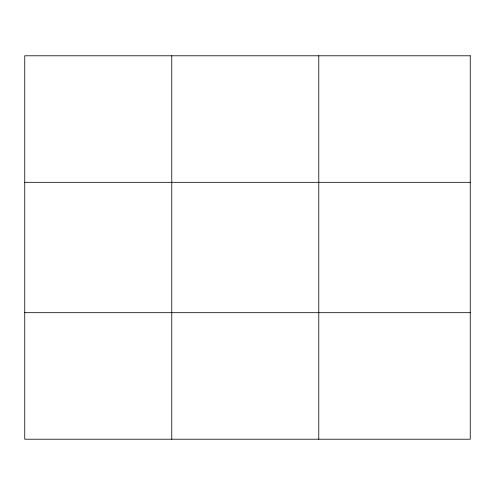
<?xml version="1.0" encoding="UTF-8"?>
<svg xmlns="http://www.w3.org/2000/svg" width="495" height="495" viewBox="0 0 495 495"><rect width="100%" height="100%" fill="white"/><g stroke="black" fill="none" stroke-linecap="round" stroke-linejoin="round"><path stroke-width="0.74" d="M171.765 439.214L171.765 55.786M318.78 439.214L318.78 55.786M24.75 182.315L470.25 182.315M24.75 312.685L470.25 312.685M470.25 55.786L470.25 439.214L24.75 439.214L24.75 55.786L470.25 55.786"/></g></svg>
